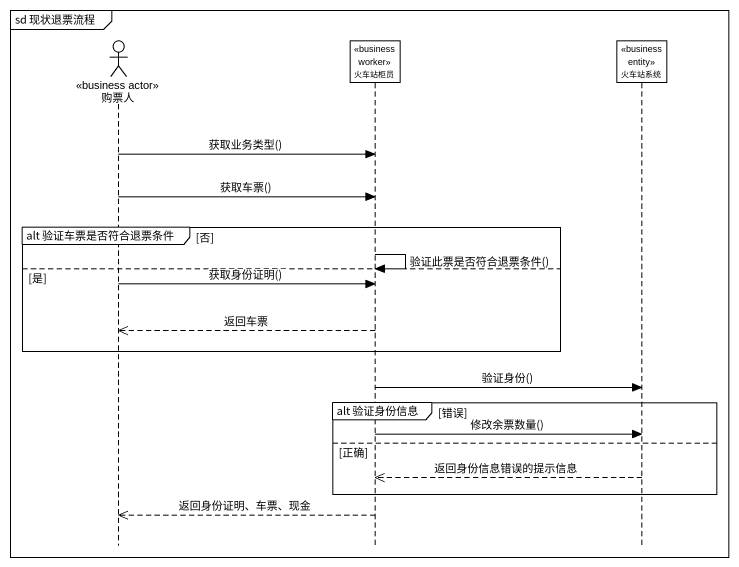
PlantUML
@startuml
mainframe sd 现状退票流程
hide footbox
actor 购票人 <<business actor>>
participant 火车站柜员 <<business worker>>
participant 火车站系统 <<business entity>>

购票人 -> 火车站柜员 : 获取业务类型()
购票人 -> 火车站柜员 : 获取车票()
group alt 验证车票是否符合退票条件 [否]
  火车站柜员 -> 火车站柜员 : 验证此票是否符合退票条件()
else 是
  购票人 -> 火车站柜员 : 获取身份证明()
  火车站柜员 -->> 购票人 : 返回车票
end
火车站柜员 -> 火车站系统 : 验证身份()
group alt 验证身份信息 [错误]
  火车站柜员 -> 火车站系统 : 修改余票数量()
else 正确
  火车站系统 -->> 火车站柜员 : 返回身份信息错误的提示信息
end
火车站柜员 -->> 购票人 : 返回身份证明、车票、现金
@enduml
